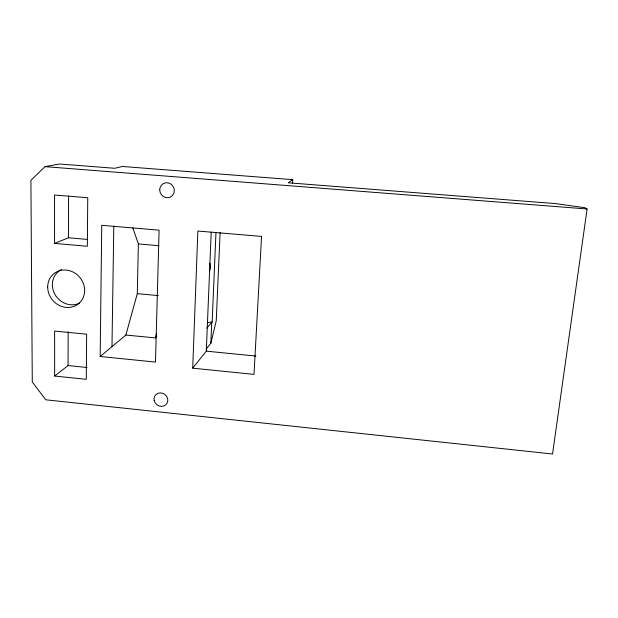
<?xml version="1.0" encoding="UTF-8"?>
<svg xmlns="http://www.w3.org/2000/svg" width="618" height="618" viewBox="0 0 618 618"><rect width="100%" height="100%" fill="white"/><g stroke="black" fill="none" stroke-linecap="round" stroke-linejoin="round"><path stroke-width="0.93" d="M54.577 243.407L87.354 246.265L87.748 197.729L54.546 195.018L54.577 243.407L68.443 237.783L68.575 196.006M54.654 376.038L86.265 379.321L86.636 334.207L54.631 331.063L54.654 376.038L68.05 365.562L68.158 331.827M100.17 356.501L101.738 225.307L159.081 230.166L155.481 362.078L100.17 356.501L125.871 335.033L137.304 293.658L138.386 243.925L132.8 227.88M111.974 346.636L113.805 226.126M192.7 368.173L197.868 231.039L261.561 236.424L254.006 374.384L192.7 368.173L206.296 351.155L211.201 232.059M206.744 328.104L212.159 321.955L215.968 232.476M206.126 349.077L210.846 343.214L211.75 322.403M220.101 232.569L216.246 320.85L210.846 343.214M292.53 183.392L292.762 179.668L122.449 166.481L114.685 168.281L59.537 164.002L45.014 166.644L30.9 180.356L32.283 382.001L45.763 399.792L552.546 453.998L587.1 208.984L584.937 207.718L555.304 203.569L288.297 182.797L292.762 179.668M209.564 271.565L210.367 267.362L209.904 263.276M125.871 335.033L155.419 337.922L156.601 333.303M155.419 337.922L156.794 336.625M207.447 322.642L212.159 321.955M45.014 166.644L587.1 208.984M68.443 237.783L87.555 239.436M138.386 243.925L159.042 245.717M137.304 293.658L158.355 295.605M206.296 351.155L255.875 356.061M68.05 365.562L87.084 367.501M79.598 303.152A19.189 17.551 49.7 0 1 54.755 294.06A19.189 17.551 49.7 0 1 61.46 269.518M154.199 400.649A7.092 6.52 35.8 0 0 165.647 404.883A7.092 6.52 35.8 0 0 162.905 393.372A7.092 6.52 35.8 0 0 154.199 400.649M159.722 189.626A7.617 7.207 59.6 0 0 170.483 197.011A7.617 7.207 59.6 0 0 170.885 184.04A7.617 7.207 59.6 0 0 159.722 189.626M47.686 286.937A19.444 17.76 49.6 0 0 75.296 305.81A19.444 17.76 49.6 0 0 75.527 273.488A19.444 17.76 49.6 0 0 47.686 286.937"/></g></svg>
